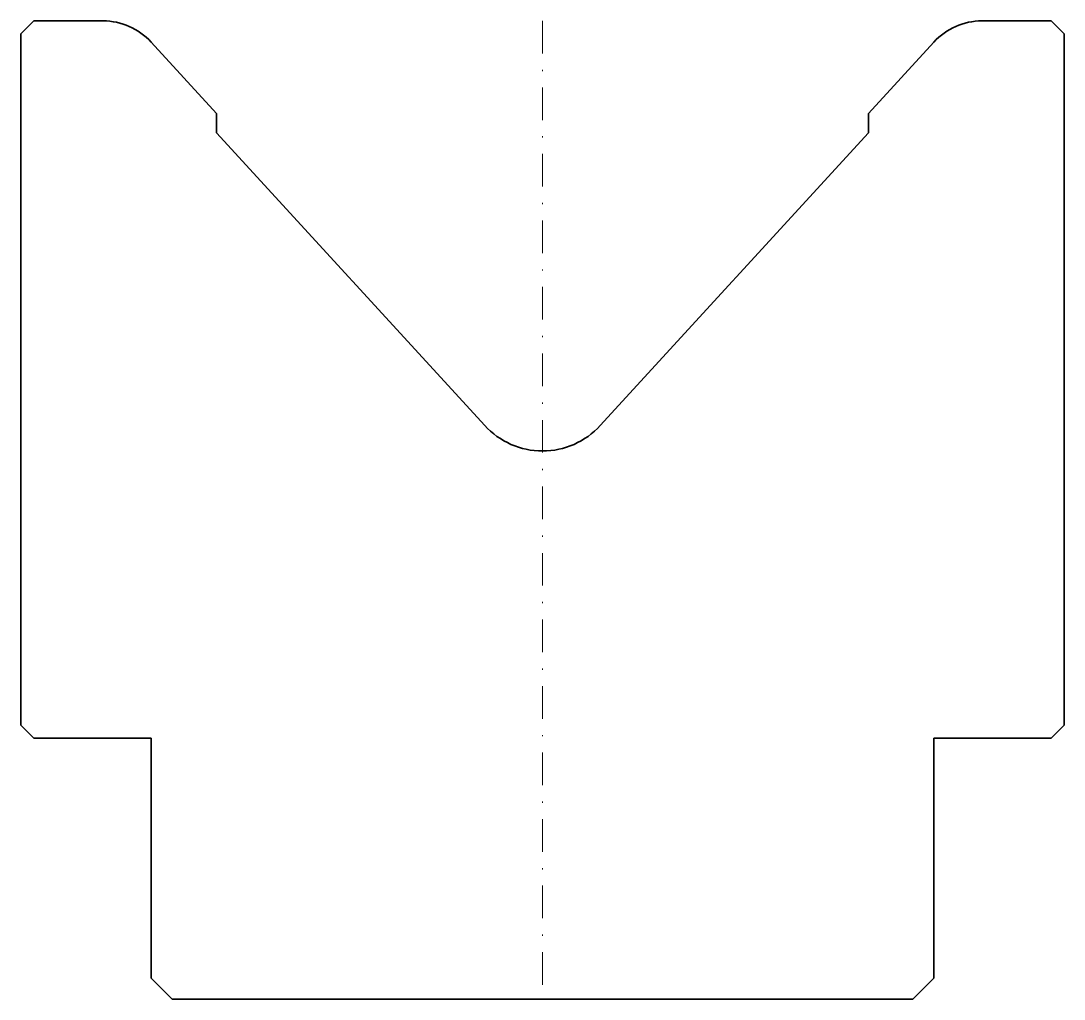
# Model space of a CAD drawing. Header units: millimetres. Extents: x -40 to 40, y 0 to 75.
import ezdxf

# ---------------------------------------------------------------- set-up
doc = ezdxf.new("R2010")
doc.units = ezdxf.units.MM
doc.header["$LTSCALE"] = 5
doc.linetypes.add('DASHDOT', pattern=[1, 0.5, -0.25, 0, -0.25])
doc.layers.add('2', color=7, linetype='Continuous', lineweight=18)

msp = doc.modelspace()

# ---------------------------------------------------------------- linework, layer by layer
at = {"layer": '2', "color": 7, "linetype": 'Continuous', "lineweight": 35}
for p, q in [((-39, 75), (-40, 74)), ((-33.7, 75), (-39, 75)), ((39, 75), (33.7, 75)), ((40, 74), (39, 75)), ((-40, 74), (-40, 21)), ((40, 21), (40, 74)), ((-25, 67.906), (-30.014, 73.378)), ((30.014, 73.378), (25, 67.906)), ((-25, 66.426), (-25, 67.906)), ((25, 67.906), (25, 66.426)), ((-4.424, 43.971), (-25, 66.426)), ((25, 66.426), (4.424, 43.971)), ((-40, 21), (-39, 20)), ((39, 20), (40, 21)), ((-39, 20), (-30, 20)), ((-30, 20), (-30, 1.6)), ((30, 1.6), (30, 20)), ((30, 20), (39, 20)), ((28.4, 0), (30, 1.6)), ((-30, 1.6), (-28.4, 0)), ((-28.4, 0), (28.4, 0))]:
    msp.add_line(p, q, dxfattribs=at)
at = {"layer": '2', "color": 7, "linetype": 'DASHDOT', "lineweight": 18}
msp.add_line((0, 75), (0, 0), dxfattribs=at)
at = {"layer": '2', "color": 7, "linetype": 'Continuous', "lineweight": 35}
for centre, radius, start, end in [((-33.7, 70), 5, 42.5, 90), ((33.7, 70), 5, 90, 137.5), ((0, 48.025), 6, 222.5, 317.5)]:
    msp.add_arc(centre, radius, start, end, dxfattribs=at)

doc.saveas('drawing.dxf')
